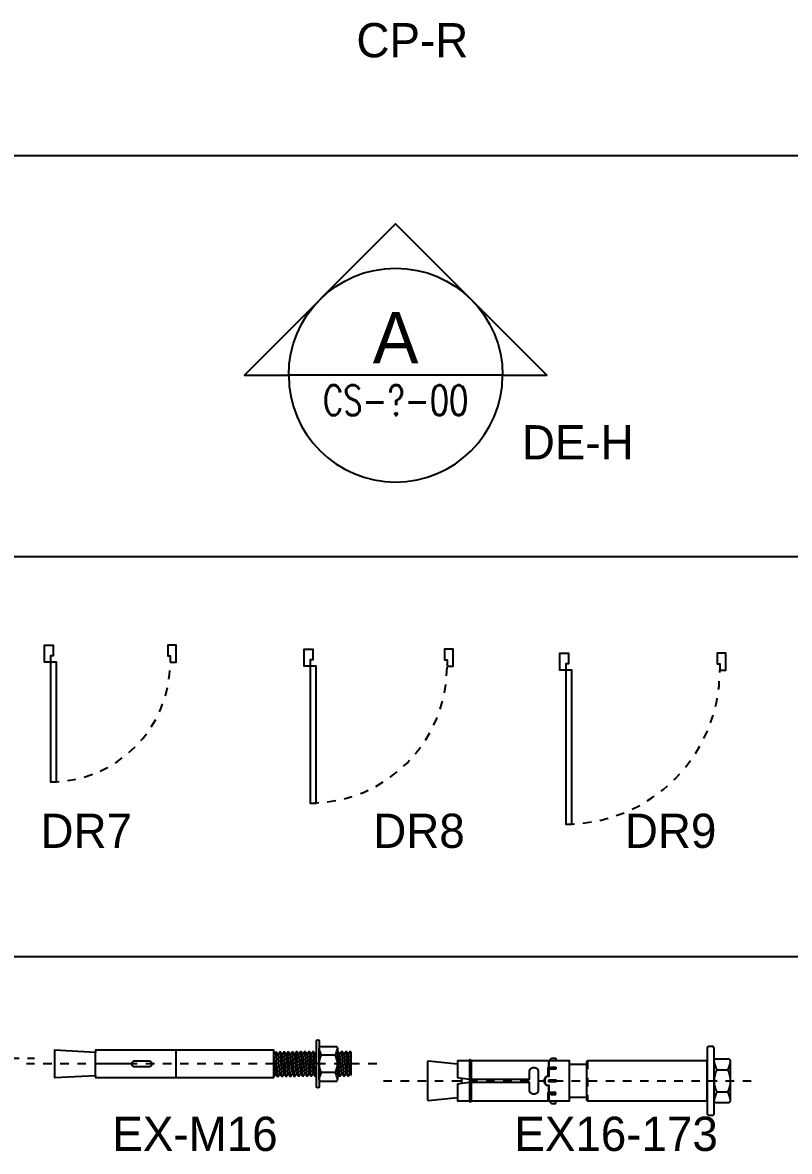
# Model space of a CAD drawing. Header units: inches. Extents: x -2548 to -2391, y 2200 to 2352.
# Drawn here: x -2511.14 to -2502.18, y 2306.68 to 2319.88 of the extents above; entities that cross this region are included whole.
import ezdxf
from ezdxf.enums import TextEntityAlignment as Align

# ---------------------------------------------------------------- set-up
doc = ezdxf.new("R2010")
doc.units = ezdxf.units.IN
doc.header["$MEASUREMENT"] = 0
for name, pattern in [('DOT1', [0.0175, 0, -0.0175]), ('GRID5', [0.75, 0.5, -0.1, 0.05, -0.1]), ('GRID7', [0.295, 0.2, -0.04, 0.015, -0.04])]:
    doc.linetypes.add(name, pattern=pattern)
for name, color, linetype in [('4', 4, 'Continuous'), ('BOLT', 7, 'Continuous'), ('DIM', 8, 'Continuous'), ('DOOR', 9, 'Continuous'), ('DOOR-FRAME', 4, 'Continuous'), ('VPORTS', 7, 'Continuous')]:
    doc.layers.add(name, color=color, linetype=linetype)
doc.styles.add('EUR', font='eur_____.pfb', dxfattribs={"width": 0.95})
doc.styles.add('Rs75', font='romans.shx', dxfattribs={"width": 0.75})

# ---------------------------------------------------------------- blocks, each defined once
blk = doc.blocks.new('DE-H')
at = {"color": 2}
blk.add_line((6.25, 6.25), (-6.25, 6.25), dxfattribs=at)
at = {"color": 3}
blk.add_lwpolyline([(6.25, 6.25), (8.839, 6.25), (0, 15.089), (-8.839, 6.25), (-6.25, 6.25, -1)], format="xyb", close=True, dxfattribs=at)
at = {"color": 1}
blk.add_arc((0, 6.25), 6.25, 180, 0, dxfattribs=at)
at = {"color": 6, "style": 'EUR'}
blk.add_attdef('NO', text='', height=3, dxfattribs=at).set_placement((0, 6.933), align=Align.CENTER)
at = {"color": 2, "style": 'Rs75', "width": 0.75}
blk.add_attdef('N0-00-000', text='', height=1.75, dxfattribs=at).set_placement((0, 4.781), align=Align.MIDDLE_CENTER)
blk = doc.blocks.new('Dr7')
at = {"layer": 'DIM', "color": 8, "linetype": 'GRID5'}
blk.add_arc((35, -100), 700, 270, 0, dxfattribs=at)
at = {"layer": 'DOOR'}
blk.add_lwpolyline([(35, -100), (35, -800), (70, -800), (70, -100)], close=True, dxfattribs=at)
at = {"layer": 'DOOR-FRAME'}
for points in [[(35, -100), (0, -100), (0, 0), (50, 0), (50, -63), (35, -63)], [(735, -100), (770, -100), (770, 0), (720, 0), (720, -63), (735, -63)]]:
    blk.add_lwpolyline(points, close=True, dxfattribs=at)
blk = doc.blocks.new('Dr8')
at = {"layer": 'DIM', "color": 8, "linetype": 'GRID5'}
blk.add_arc((35, -100), 800, 270, 0, dxfattribs=at)
at = {"layer": 'DOOR'}
blk.add_lwpolyline([(35, -100), (35, -900), (70, -900), (70, -100)], close=True, dxfattribs=at)
at = {"layer": 'DOOR-FRAME'}
for points in [[(35, -100), (0, -100), (0, 0), (50, 0), (50, -63), (35, -63)], [(835, -100), (870, -100), (870, 0), (820, 0), (820, -63), (835, -63)]]:
    blk.add_lwpolyline(points, close=True, dxfattribs=at)
blk = doc.blocks.new('Dr9')
at = {"layer": 'DIM', "color": 8, "linetype": 'GRID5'}
blk.add_arc((35, -100), 900, 270, 0, dxfattribs=at)
at = {"layer": 'DOOR'}
blk.add_lwpolyline([(35, -100), (35, -1000), (70, -1000), (70, -100)], close=True, dxfattribs=at)
at = {"layer": 'DOOR-FRAME'}
for points in [[(35, -100), (0, -100), (0, 0), (50, 0), (50, -63), (35, -63)], [(935, -100), (970, -100), (970, 0), (920, 0), (920, -63), (935, -63)]]:
    blk.add_lwpolyline(points, close=True, dxfattribs=at)
blk = doc.blocks.new('EX-M10')
at = {"color": 9}
blk.add_line((72.32, 4.21), (72.32, -4.21), dxfattribs=at)
at = {"layer": 'BOLT'}
for p, q in [((-12.29, 3.5), (-11.58, -3.5)), ((-11.58, 4.5), (-10.79, -4.5)), ((-10.79, 3.5), (-10.08, -3.5)), ((-10.08, 4.5), (-9.28, -4.5)), ((-9.28, 3.5), (-8.58, -3.5)), ((-8.58, 4.5), (-7.78, -4.5)), ((-6.89, 3.2), (-1.8, 3.2)), ((0.43, 4.5), (1.23, -4.5)), ((1.23, 3.5), (1.93, -3.5)), ((1.93, 4.5), (2.73, -4.5)), ((2.73, 3.5), (3.43, -3.5)), ((3.43, 4.5), (4.23, -4.5)), ((4.23, 3.5), (4.94, -3.5)), ((4.95, 4.52), (5.73, -4.5)), ((5.75, 3.52), (6.44, -3.5)), ((6.47, 4.55), (7.25, -4.48)), ((7.27, 3.55), (7.96, -3.48)), ((7.99, 4.57), (8.77, -4.45)), ((8.79, 3.57), (9.48, -3.45)), ((9.51, 4.6), (10.29, -4.43)), ((10.31, 3.6), (10.99, -3.43)), ((11.03, 4.62), (11.81, -4.4)), ((11.82, 3.62), (12.51, -3.4)), ((12.55, 4.65), (13.33, -4.38)), ((13.34, 3.65), (14.03, -3.38)), ((14.07, 4.67), (14.84, -4.35)), ((14.86, 3.67), (15.32, -0.95)), ((0, 0.77), (0.43, -3.5)), ((-12.68, 0), (-12.29, -4.5)), ((-6.89, -3.2), (-1.8, -3.2))]:
    blk.add_line(p, q, dxfattribs=at)
at = {"layer": 'BOLT', "color": 9}
for p, q in [((42.97, -5), (42.97, 5)), ((59, 0), (72.32, 0))]:
    blk.add_line(p, q, dxfattribs=at)
at = {"layer": 'BOLT', "color": 8, "linetype": 'GRID7'}
blk.add_line((-22.02, 0), (95.55, 0), dxfattribs=at)
at = {"layer": 'BOLT', "color": 9}
blk.add_lwpolyline([(0, 8.25), (0, -8.25, -1), (-1, -8.25), (-1, 8.25, -1)], format="xyb", close=True, dxfattribs=at)
at = {"layer": 'BOLT'}
for points in [[(-7.69, 5.6, 0.058766), (-6.89, 3.2, 0.24917), (-6.89, -3.2, 0.069498), (-7.69, -5.63)], [(-1, 5.6, -0.058766), (-1.8, 3.2, -0.24917), (-1.8, -3.2, -0.069498), (-1, -5.63)]]:
    blk.add_lwpolyline(points, format="xyb", dxfattribs=at)
at = {"layer": 'BOLT', "color": 9}
blk.add_lwpolyline([(-7.68, -5.63), (-7.68, 5.6, -0.244672), (-7.28, 6.4), (-1.4, 6.4, -0.244672), (-1, 5.6), (-1, -5.63, -0.236068), (-1.4, -6.4), (-7.28, -6.4, -0.236068), (-7.68, -5.63)], format="xyb", dxfattribs=at)
for points in [[(-7.68, 3.64), (-7.78, 3.5), (-8.58, 4.5), (-9.28, 3.5), (-10.08, 4.5), (-10.79, 3.5), (-11.58, 4.5), (-12.29, 3.5), (-12.68, 4), (-12.68, -4), (-12.29, -4.5), (-11.58, -3.5), (-10.79, -4.5), (-10.08, -3.5), (-9.28, -4.5), (-8.58, -3.5), (-7.78, -4.5), (-7.68, -4.36)], [(15.32, 4.32), (14.86, 3.67), (14.07, 4.67), (13.34, 3.65), (12.55, 4.65), (11.82, 3.62), (11.03, 4.62), (10.31, 3.6), (9.51, 4.6), (8.79, 3.57), (7.99, 4.57), (7.27, 3.55), (6.47, 4.55), (5.75, 3.52), (4.95, 4.52), (4.23, 3.5), (3.43, 4.5), (2.73, 3.5), (1.93, 4.5), (1.23, 3.5), (0.43, 4.5), (0, 3.89)], [(0, -4.11), (0.43, -3.5), (1.23, -4.5), (1.93, -3.5), (2.73, -4.5), (3.43, -3.5), (4.23, -4.5), (4.94, -3.5), (5.73, -4.5), (6.44, -3.5), (7.25, -4.48), (7.96, -3.48), (8.77, -4.45), (9.48, -3.45), (10.29, -4.43), (10.99, -3.43), (11.81, -4.4), (12.51, -3.4), (13.33, -4.38), (14.03, -3.38), (14.84, -4.35), (15.32, -3.68)]]:
    blk.add_lwpolyline(points, dxfattribs=at)
blk.add_lwpolyline([(15.32, 5), (15.32, -5), (72.32, -5), (72.32, -4.2), (87.32, -5), (87.32, 5), (72.32, 4.2), (72.32, 5)], close=True, dxfattribs=at)
at = {"layer": 'BOLT'}
blk.add_lwpolyline([(52.58, -1.06, -0.734384), (52.58, 1.06), (58.22, 1.06, -0.734384), (58.22, -1.06)], format="xyb", close=True, dxfattribs=at)
blk = doc.blocks.new('EX-M16')
at = {"color": 9}
blk.add_line((-129.2, -6.74), (-129.2, 6.74), dxfattribs=at)
at = {"layer": 'BOLT', "color": 9}
for p, q in [((-82.24, 8), (-82.24, -8)), ((-107.39, 0), (-128.71, 0))]:
    blk.add_line(p, q, dxfattribs=at)
at = {"layer": 'BOLT'}
for p, q in [((-22.51, -7.48), (-23.75, 6.96)), ((-20.08, -7.44), (-21.32, 7)), ((-17.65, -7.4), (-18.89, 7.04)), ((-15.22, -7.36), (-16.46, 7.08)), ((-12.79, -7.32), (-14.03, 7.12)), ((-10.36, -7.28), (-11.6, 7.16)), ((-7.93, -7.24), (-9.17, 7.2)), ((-5.5, -7.2), (-6.77, 7.2)), ((-3.09, -7.2), (-4.36, 7.2)), ((-0.69, -7.2), (-1.96, 7.2)), ((13.72, -7.2), (12.45, 7.2)), ((16.13, -7.2), (14.85, 7.2)), ((18.53, -7.2), (17.26, 7.2)), ((20.29, 0), (19.66, 7.2)), ((-23.78, -5.88), (-24.88, 5.36)), ((-21.35, -5.84), (-22.45, 5.4)), ((-18.92, -5.8), (-20.02, 5.44)), ((-16.49, -5.76), (-17.59, 5.48)), ((-14.06, -5.72), (-15.16, 5.52)), ((-11.63, -5.68), (-12.73, 5.56)), ((-9.2, -5.64), (-10.3, 5.6)), ((-6.77, -5.6), (-7.9, 5.6)), ((-4.36, -5.6), (-5.5, 5.6)), ((-1.96, -5.6), (-3.09, 5.6)), ((0, -1.24), (-0.69, 5.6)), ((11.02, 5.12), (2.88, 5.12)), ((14.85, -5.6), (13.72, 5.6)), ((17.26, -5.6), (16.13, 5.6)), ((19.66, -5.6), (18.53, 5.6)), ((-24.91, -7.48), (-25, -6.44)), ((11.02, -5.12), (2.88, -5.12))]:
    blk.add_line(p, q, dxfattribs=at)
at = {"layer": 'BOLT', "color": 8, "linetype": 'GRID7'}
blk.add_line((35.24, 0), (-169.57, 0), dxfattribs=at)
at = {"layer": 'BOLT', "color": 9}
blk.add_lwpolyline([(0, -13.2), (0, 13.2, -1), (1.6, 13.2), (1.6, -13.2, -1)], format="xyb", close=True, dxfattribs=at)
blk.add_lwpolyline([(-25, -8), (-25, 8), (-129.2, 8), (-129.2, 6.72), (-153.2, 8), (-153.2, -8), (-129.2, -6.72), (-129.2, -8)], close=True, dxfattribs=at)
for points in [[(-23.75, 6.96), (-24.88, 5.36), (-25, 5.51)], [(0, 6.58), (-0.69, 5.6), (-1.96, 7.2), (-3.09, 5.6), (-4.36, 7.2), (-5.5, 5.6), (-6.77, 7.2), (-7.9, 5.6), (-9.17, 7.2), (-10.3, 5.6), (-11.6, 7.16), (-12.73, 5.56), (-14.03, 7.12), (-15.16, 5.52), (-16.46, 7.08), (-17.59, 5.48), (-18.89, 7.04), (-20.02, 5.44), (-21.32, 7), (-22.45, 5.4), (-23.75, 6.96)], [(12.29, -5.82), (12.45, -5.6), (13.72, -7.2), (14.85, -5.6), (16.13, -7.2), (17.26, -5.6), (18.53, -7.2), (19.66, -5.6), (20.29, -6.4), (20.29, 6.4), (19.66, 7.2), (18.53, 5.6), (17.26, 7.2), (16.13, 5.6), (14.85, 7.2), (13.72, 5.6), (12.45, 7.2), (12.29, 6.98)], [(-25, -7.37), (-24.91, -7.48), (-23.78, -5.88), (-22.51, -7.48)], [(-22.51, -7.48), (-21.35, -5.84), (-20.08, -7.44), (-18.92, -5.8), (-17.65, -7.4), (-16.49, -5.76), (-15.22, -7.36), (-14.06, -5.72), (-12.79, -7.32), (-11.63, -5.68), (-10.36, -7.28), (-9.2, -5.64), (-7.93, -7.24), (-6.77, -5.6), (-5.5, -7.2), (-4.36, -5.6), (-3.09, -7.2), (-1.96, -5.6), (-0.69, -7.2), (0, -6.22)]]:
    blk.add_lwpolyline(points, dxfattribs=at)
blk.add_lwpolyline([(12.29, 9.01), (12.29, -8.96, -0.244672), (11.65, -10.24), (2.24, -10.24, -0.244672), (1.6, -8.96), (1.6, 9.01, -0.236068), (2.24, 10.24), (11.65, 10.24, -0.236068), (12.29, 9.01)], format="xyb", dxfattribs=at)
at = {"layer": 'BOLT'}
for points in [[(1.6, -8.96, -0.058766), (2.88, -5.12, -0.24917), (2.88, 5.12, -0.069498), (1.6, 9.01)], [(12.3, -8.96, 0.058766), (11.02, -5.12, 0.24917), (11.02, 5.12, 0.069498), (12.3, 9.01)]]:
    blk.add_lwpolyline(points, format="xyb", dxfattribs=at)
blk.add_lwpolyline([(-97.62, 1.7, -0.734384), (-97.62, -1.7), (-106.64, -1.7, -0.734384), (-106.64, 1.7)], format="xyb", close=True, dxfattribs=at)
blk = doc.blocks.new('EX16-173')
at = {"layer": 'BOLT'}
for p, q in [((-92.5, 11.75), (-91, 13.25)), ((-91, 13.25), (-88.5, 13.25)), ((-88.5, 13.25), (-88.5, 11.75)), ((-92.5, 7.06), (-91, 7.94)), ((-92.5, 6.8), (-91, 7.46)), ((-88.5, 6.8), (-92.5, 6.8)), ((-91, 7.94), (-88.5, 7.94)), ((-91, 7.46), (-91, 7.94)), ((-91, 7.46), (-88.5, 7.46)), ((-88.5, 7.94), (-88.5, 6.8)), ((-88.5, 7.46), (-88.5, 6.8)), ((-91, 0.5), (-91, -0.5)), ((5.6, 6.4), (11.9, 6.4)), ((5.6, -6.4), (11.9, -6.4)), ((-92.5, -6.8), (-91, -7.46)), ((-88.5, -6.8), (-92.5, -6.8)), ((-92.5, -7.06), (-91, -7.94)), ((-92.5, -11.75), (-91, -13.25)), ((-91, -7.46), (-88.5, -7.46)), ((-91, -7.46), (-91, -7.94)), ((-91, -7.94), (-88.5, -7.94)), ((-88.5, -7.46), (-88.5, -6.8)), ((-88.5, -7.94), (-88.5, -6.8)), ((-88.5, -13.25), (-88.5, -11.75)), ((-91, -13.25), (-88.5, -13.25))]:
    blk.add_line(p, q, dxfattribs=at)
at = {"layer": 'BOLT', "color": 7}
for p, q in [((-139, 11.75), (-139, 1)), ((-138, 11.75), (-138, 1)), ((-139, -1), (-139, -11.75)), ((-138, -1), (-138, -11.75))]:
    blk.add_line(p, q, dxfattribs=at)
at = {"layer": 'BOLT', "color": 7, "linetype": 'DOT1'}
for p, q in [((-93, 2.75), (-93, 11.75)), ((-70, 11.75), (-70, -11.75)), ((-93, -11.75), (-93, -2.75))]:
    blk.add_line(p, q, dxfattribs=at)
at = {"layer": 'BOLT', "color": 9}
for p, q in [((-70.5, 9.5), (-80.5, 9.5)), ((-80.5, -9.5), (-70.5, -9.5))]:
    blk.add_line(p, q, dxfattribs=at)
at = {"layer": 'BOLT', "color": 8, "linetype": 'GRID5'}
blk.add_line((-189.24, 0), (28.44, 0), dxfattribs=at)
at = {"layer": 'BOLT'}
for points in [[(0.5, -20), (3.5, -20), (4, -19.5), (4, 19), (3.65, 19.85), (3.5, 20), (1, 20), (0.15, 19.65), (0, 19.5), (0, -19.5)], [(-92.5, 0.5), (-88.5, 0.5), (-88.5, -0.5), (-92.5, -0.5)]]:
    blk.add_lwpolyline(points, close=True, dxfattribs=at)
at = {"layer": 'BOLT', "color": 9, "flags": 128}
for points in [[(-146, 9.76), (-163, 11.44), (-163.5, 11), (-163.5, -11), (-163, -11.44), (-146, -9.76)], [(-143.5, -1.64), (-143.5, 1.64)]]:
    blk.add_lwpolyline(points, dxfattribs=at)
at = {"layer": 'BOLT', "color": 9}
for points in [[(-139, -11.75, 1), (-138, -11.75), (-93, -11.75), (-92.5, -11.25), (-92.5, -2.75), (-93.83, -2.75, -0.515797), (-93.83, 2.75), (-92.5, 2.75), (-92.5, 11.25), (-93, 11.75), (-138, 11.75, 1), (-139, 11.75), (-146, 11.75), (-146, 2), (-139, 1), (-103.83, 1), (-103.83, 5.37, -0.414214), (-101.33, 7.87), (-101.21, 7.87, -0.414214), (-98.71, 5.37), (-98.71, -5.37, -0.414214), (-101.21, -7.87), (-101.33, -7.87, -0.414214), (-103.83, -5.37), (-103.83, -1), (-139, -1), (-146, -2), (-146, -11.75)], [(-93.75, -2.5), (-92.5, -2.5), (-92.5, -11.75), (-80.5, -11.75), (-80.5, 11.75), (-92.5, 11.75), (-92.5, 2.5), (-93.75, 2.5, 0.5)]]:
    blk.add_lwpolyline(points, format="xyb", close=True, dxfattribs=at)
blk.add_lwpolyline([(0, 11.75), (-70, 11.75), (-70.5, 11.25), (-70.5, -11.25), (-70, -11.75), (0, -11.75)], close=True, dxfattribs=at)
blk.add_lwpolyline([(4.8, -12.8, -0.236068), (4, -11.26), (4, 11.2, -0.244672), (4.8, 12.8), (12.7, 12.8, -0.244672), (13.5, 11.2), (13.5, -11.26, -0.236068), (12.7, -12.8), (4.8, -12.8)], format="xyb", dxfattribs=at)
at = {"layer": 'BOLT'}
for points in [[(4, 11.2, 0.058766), (5.6, 6.4, 0.24917), (5.6, -6.4, 0.069498), (4, -11.26)], [(13.5, 11.2, -0.058766), (11.9, 6.4, -0.24917), (11.9, -6.4, -0.069498), (13.5, -11.26)]]:
    blk.add_lwpolyline(points, format="xyb", dxfattribs=at)

msp = doc.modelspace()

# ---------------------------------------------------------------- linework, layer by layer
for p, q in [((-2547.27235, 2318.32397), (-2476.47077, 2318.32397)), ((-2547.27235, 2313.63589), (-2476.47077, 2313.63589)), ((-2547.27235, 2308.96203), (-2476.47077, 2308.96203))]:
    msp.add_line(p, q)

# ---------------------------------------------------------------- block references
at = {"layer": 'VPORTS', "xscale": 0.2, "yscale": 0.2, "zscale": 0.2}
msp.add_blockref('DE-H', (-2506.78006, 2314.50782), dxfattribs=at).add_auto_attribs({'NO': 'A', 'N0-00-000': 'CS-?-00'})
at = {"layer": 'VPORTS'}
for name, p, xscale, yscale, zscale in [('Dr7', (-2510.88483, 2312.60127), 0.002, 0.002, 0.002), ('Dr8', (-2507.84844, 2312.55385), 0.002, 0.002, 0.002), ('Dr9', (-2504.85949, 2312.50642), 0.002, 0.002, 0.002), ('EX-M10', (-2515.78139, 2307.77105), 0.05, 0.05, 0.05), ('EX-M16', (-2507.70549, 2307.70487), 0.02, 0.02, 0.02), ('EX16-173', (-2503.13797, 2307.50635), 0.02, 0.02, 0.02)]:
    msp.add_blockref(name, p, dxfattribs=dict(at, xscale=xscale, yscale=yscale, zscale=zscale))

# ---------------------------------------------------------------- texts
at = {"layer": '4'}
for s, p in [('CP-R', (-2507.23843, 2319.47331)), ('DE-H', (-2505.30475, 2314.77244)), ('DR7', (-2510.93227, 2310.22989)), ('DR8', (-2507.0419, 2310.22989)), ('DR9', (-2504.10039, 2310.22989)), ('EX-M16', (-2510.09203, 2306.68697)), ('EX16-173', (-2505.39212, 2306.68697))]:
    msp.add_text(s, height=0.4, dxfattribs=at).set_placement(p)

doc.saveas('drawing.dxf')
